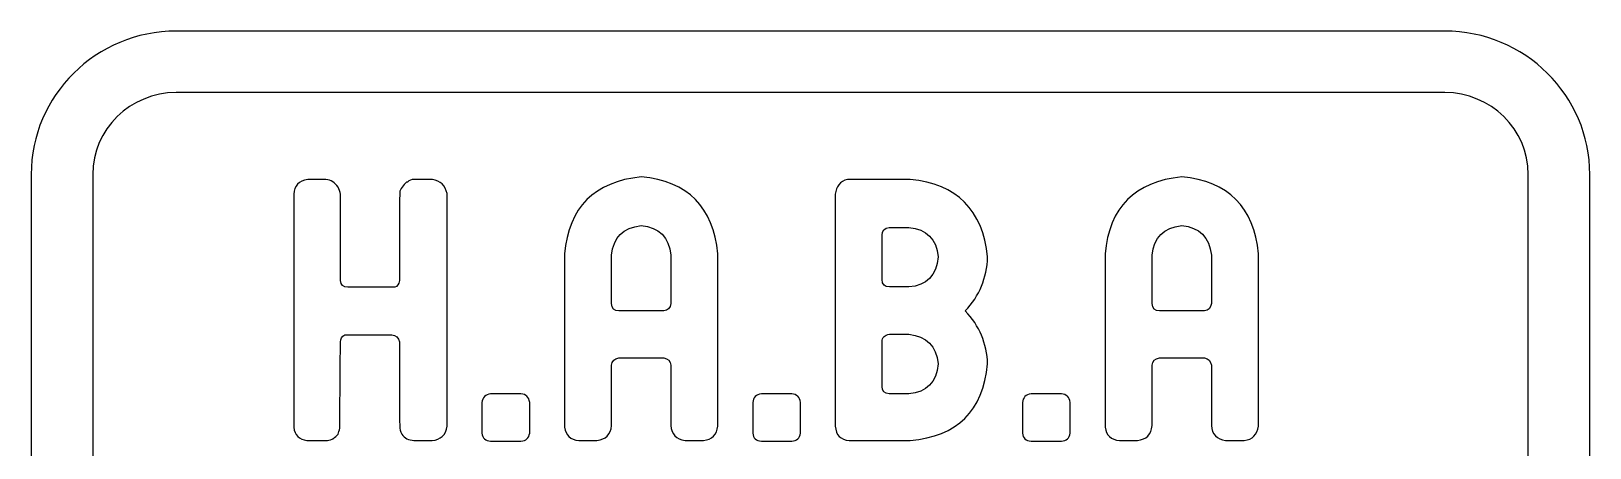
# Model space of a CAD drawing. Extents: x 39.5 to 115.5, y 148.1 to 180.9.
# Drawn here: x 39.5 to 115.5, y 160.5 to 180.9 of the extents above; entities that cross this region are included whole.
import ezdxf

# ---------------------------------------------------------------- set-up
doc = ezdxf.new("R2010")
doc.units = 0
doc.header["$MEASUREMENT"] = 0
doc.layers.add('LAYER_1', color=7, linetype='CONTINUOUS')

# ---------------------------------------------------------------- blocks, each defined once
blk = doc.blocks.new('BLOCK_2')
at = {"layer": 'LAYER_1', "color": 7}
for points, knots in [([(59.083, 173.66), (59.468, 173.592), (59.706, 173.36), (59.797, 172.964), (59.797, 172.964), (59.797, 161.608), (59.797, 161.608), (59.729, 161.177), (59.485, 160.945), (59.066, 160.911), (59.066, 160.911), (58.182, 160.911), (58.182, 160.911), (57.921, 160.922), (57.723, 161.024), (57.587, 161.217), (57.519, 161.342), (57.485, 161.478), (57.485, 161.625), (57.474, 162.985), (57.468, 164.351), (57.468, 165.722), (57.434, 165.937), (57.309, 166.05), (57.094, 166.062), (57.094, 166.062), (54.816, 166.062), (54.816, 166.062), (54.669, 165.994), (54.595, 165.881), (54.595, 165.722), (54.584, 164.373), (54.573, 163.008), (54.561, 161.625), (54.561, 161.625), (54.561, 161.506), (54.561, 161.506), (54.538, 161.393), (54.51, 161.296), (54.476, 161.217), (54.408, 161.138), (54.329, 161.064), (54.238, 160.996), (54.204, 160.996), (54.187, 160.99), (54.187, 160.979), (54.085, 160.934), (53.983, 160.911), (53.881, 160.911), (53.881, 160.911), (52.963, 160.911), (52.963, 160.911), (52.578, 160.956), (52.363, 161.172), (52.317, 161.557), (52.317, 161.557), (52.317, 172.93), (52.317, 172.93), (52.34, 173.349), (52.567, 173.592), (52.997, 173.66), (52.997, 173.66), (53.881, 173.66), (53.881, 173.66), (54.131, 173.627), (54.329, 173.502), (54.476, 173.287), (54.533, 173.173), (54.573, 173.054), (54.595, 172.93), (54.595, 172.93), (54.595, 168.714), (54.595, 168.714), (54.618, 168.498), (54.737, 168.391), (54.952, 168.391), (54.952, 168.391), (57.247, 168.391), (57.247, 168.391), (57.372, 168.436), (57.445, 168.544), (57.468, 168.714), (57.468, 170.119), (57.474, 171.524), (57.485, 172.93), (57.485, 172.93), (57.485, 173.015), (57.485, 173.015), (57.496, 173.105), (57.536, 173.196), (57.604, 173.287), (57.661, 173.366), (57.734, 173.445), (57.825, 173.525), (57.814, 173.525), (57.819, 173.525), (57.842, 173.525), (57.842, 173.525), (57.859, 173.525), (57.859, 173.525), (57.961, 173.615), (58.069, 173.66), (58.182, 173.66), (58.182, 173.66), (59.083, 173.66), (59.083, 173.66)], [0, 0, 0, 0, 1, 1, 1, 2, 2, 2, 3, 3, 3, 4, 4, 4, 5, 5, 5, 6, 6, 6, 7, 7, 7, 8, 8, 8, 9, 9, 9, 10, 10, 10, 11, 11, 11, 12, 12, 12, 13, 13, 13, 14, 14, 14, 15, 15, 15, 16, 16, 16, 17, 17, 17, 18, 18, 18, 19, 19, 19, 20, 20, 20, 21, 21, 21, 22, 22, 22, 23, 23, 23, 24, 24, 24, 25, 25, 25, 26, 26, 26, 27, 27, 27, 28, 28, 28, 29, 29, 29, 30, 30, 30, 31, 31, 31, 32, 32, 32, 33, 33, 33, 34, 34, 34, 35, 35, 35, 35]), ([(69.266, 173.78), (71.543, 173.564), (72.79, 172.312), (73.005, 170.023), (73.005, 170.023), (73.005, 161.608), (73.005, 161.608), (72.949, 161.189), (72.716, 160.956), (72.308, 160.911), (72.308, 160.911), (71.407, 160.911), (71.407, 160.911), (70.977, 160.968), (70.745, 161.211), (70.71, 161.642), (70.71, 161.642), (70.71, 164.583), (70.71, 164.583), (70.688, 164.787), (70.575, 164.906), (70.371, 164.94), (70.371, 164.94), (68.178, 164.94), (68.178, 164.94), (67.962, 164.906), (67.843, 164.787), (67.821, 164.583), (67.821, 164.583), (67.821, 161.642), (67.821, 161.642), (67.775, 161.2), (67.537, 160.956), (67.107, 160.911), (67.107, 160.911), (66.223, 160.911), (66.223, 160.911), (65.815, 160.945), (65.582, 161.16), (65.526, 161.557), (65.526, 161.557), (65.526, 170.023), (65.526, 170.023), (65.73, 172.301), (66.976, 173.553), (69.266, 173.78)], [0, 0, 0, 0, 1, 1, 1, 2, 2, 2, 3, 3, 3, 4, 4, 4, 5, 5, 5, 6, 6, 6, 7, 7, 7, 8, 8, 8, 9, 9, 9, 10, 10, 10, 11, 11, 11, 12, 12, 12, 13, 13, 13, 14, 14, 14, 15, 15, 15, 15]), ([(86.163, 169.87), (86.128, 168.85), (85.766, 167.971), (85.075, 167.235), (85.766, 166.509), (86.128, 165.648), (86.163, 164.651), (85.936, 162.35), (84.678, 161.104), (82.389, 160.911), (82.389, 160.911), (79.414, 160.911), (79.414, 160.911), (78.983, 160.945), (78.756, 161.177), (78.734, 161.608), (78.734, 161.608), (78.734, 162.373), (78.734, 162.373), (78.734, 162.373), (78.734, 172.148), (78.734, 172.148), (78.734, 172.148), (78.734, 172.93), (78.734, 172.93), (78.756, 173.315), (78.955, 173.559), (79.329, 173.66), (79.329, 173.66), (82.389, 173.66), (82.389, 173.66), (84.667, 173.434), (85.925, 172.17), (86.163, 169.87)], [0, 0, 0, 0, 1, 1, 1, 2, 2, 2, 3, 3, 3, 4, 4, 4, 5, 5, 5, 6, 6, 6, 7, 7, 7, 8, 8, 8, 9, 9, 9, 10, 10, 10, 11, 11, 11, 11]), ([(95.631, 173.78), (97.909, 173.564), (99.155, 172.312), (99.371, 170.023), (99.371, 170.023), (99.371, 161.608), (99.371, 161.608), (99.314, 161.189), (99.082, 160.956), (98.674, 160.911), (98.674, 160.911), (97.773, 160.911), (97.773, 160.911), (97.342, 160.968), (97.11, 161.211), (97.076, 161.642), (97.076, 161.642), (97.076, 164.583), (97.076, 164.583), (97.053, 164.787), (96.94, 164.906), (96.736, 164.94), (96.736, 164.94), (94.543, 164.94), (94.543, 164.94), (94.328, 164.906), (94.209, 164.787), (94.186, 164.583), (94.186, 164.583), (94.186, 161.642), (94.186, 161.642), (94.141, 161.2), (93.903, 160.956), (93.472, 160.911), (93.472, 160.911), (92.588, 160.911), (92.588, 160.911), (92.18, 160.945), (91.948, 161.16), (91.891, 161.557), (91.891, 161.557), (91.891, 170.023), (91.891, 170.023), (92.095, 172.301), (93.342, 173.553), (95.631, 173.78)], [0, 0, 0, 0, 1, 1, 1, 2, 2, 2, 3, 3, 3, 4, 4, 4, 5, 5, 5, 6, 6, 6, 7, 7, 7, 8, 8, 8, 9, 9, 9, 10, 10, 10, 11, 11, 11, 12, 12, 12, 13, 13, 13, 14, 14, 14, 15, 15, 15, 15]), ([(70.71, 167.592), (70.71, 167.592), (70.71, 169.955), (70.71, 169.955), (70.62, 170.839), (70.138, 171.32), (69.266, 171.4), (68.382, 171.309), (67.9, 170.827), (67.821, 169.955), (67.821, 169.955), (67.821, 167.592), (67.821, 167.592), (67.832, 167.354), (67.951, 167.235), (68.178, 167.235), (68.178, 167.235), (70.371, 167.235), (70.371, 167.235), (70.563, 167.257), (70.677, 167.376), (70.71, 167.592)], [0, 0, 0, 0, 1, 1, 1, 2, 2, 2, 3, 3, 3, 4, 4, 4, 5, 5, 5, 6, 6, 6, 7, 7, 7, 7]), ([(82.321, 168.408), (83.193, 168.476), (83.669, 168.963), (83.749, 169.87), (83.669, 170.754), (83.193, 171.235), (82.321, 171.315), (82.321, 171.315), (81.352, 171.315), (81.352, 171.315), (81.136, 171.281), (81.023, 171.156), (81.012, 170.941), (81.012, 170.941), (81.012, 168.765), (81.012, 168.765), (81.023, 168.527), (81.142, 168.408), (81.369, 168.408), (81.369, 168.408), (82.321, 168.408), (82.321, 168.408)], [0, 0, 0, 0, 1, 1, 1, 2, 2, 2, 3, 3, 3, 4, 4, 4, 5, 5, 5, 6, 6, 6, 7, 7, 7, 7]), ([(97.076, 167.592), (97.076, 167.592), (97.076, 169.955), (97.076, 169.955), (96.985, 170.839), (96.504, 171.32), (95.631, 171.4), (94.747, 171.309), (94.265, 170.827), (94.186, 169.955), (94.186, 169.955), (94.186, 167.592), (94.186, 167.592), (94.197, 167.354), (94.316, 167.235), (94.543, 167.235), (94.543, 167.235), (96.736, 167.235), (96.736, 167.235), (96.929, 167.257), (97.042, 167.376), (97.076, 167.592)], [0, 0, 0, 0, 1, 1, 1, 2, 2, 2, 3, 3, 3, 4, 4, 4, 5, 5, 5, 6, 6, 6, 7, 7, 7, 7]), ([(82.321, 163.189), (83.193, 163.257), (83.669, 163.744), (83.749, 164.651), (83.658, 165.524), (83.182, 166.005), (82.321, 166.096), (82.321, 166.096), (81.369, 166.096), (81.369, 166.096), (81.142, 166.073), (81.023, 165.948), (81.012, 165.722), (81.012, 165.722), (81.012, 163.546), (81.012, 163.546), (81.023, 163.319), (81.136, 163.2), (81.352, 163.189), (81.352, 163.189), (82.321, 163.189), (82.321, 163.189)], [0, 0, 0, 0, 1, 1, 1, 2, 2, 2, 3, 3, 3, 4, 4, 4, 5, 5, 5, 6, 6, 6, 7, 7, 7, 7]), ([(63.826, 161.268), (63.792, 161.03), (63.65, 160.9), (63.401, 160.877), (63.401, 160.877), (61.922, 160.877), (61.922, 160.877), (61.661, 160.9), (61.519, 161.03), (61.497, 161.268), (61.497, 161.268), (61.497, 162.764), (61.497, 162.764), (61.519, 163.013), (61.661, 163.155), (61.922, 163.189), (61.922, 163.189), (63.401, 163.189), (63.401, 163.189), (63.65, 163.166), (63.792, 163.025), (63.826, 162.764), (63.826, 162.764), (63.826, 161.268), (63.826, 161.268)], [0, 0, 0, 0, 1, 1, 1, 2, 2, 2, 3, 3, 3, 4, 4, 4, 5, 5, 5, 6, 6, 6, 7, 7, 7, 8, 8, 8, 8]), ([(77.034, 161.268), (77, 161.03), (76.858, 160.9), (76.609, 160.877), (76.609, 160.877), (75.13, 160.877), (75.13, 160.877), (74.869, 160.9), (74.728, 161.03), (74.705, 161.268), (74.705, 161.268), (74.705, 162.764), (74.705, 162.764), (74.728, 163.013), (74.869, 163.155), (75.13, 163.189), (75.13, 163.189), (76.609, 163.189), (76.609, 163.189), (76.858, 163.166), (77, 163.025), (77.034, 162.764), (77.034, 162.764), (77.034, 161.268), (77.034, 161.268)], [0, 0, 0, 0, 1, 1, 1, 2, 2, 2, 3, 3, 3, 4, 4, 4, 5, 5, 5, 6, 6, 6, 7, 7, 7, 8, 8, 8, 8]), ([(90.191, 161.268), (90.157, 161.03), (90.015, 160.9), (89.766, 160.877), (89.766, 160.877), (88.287, 160.877), (88.287, 160.877), (88.027, 160.9), (87.885, 161.03), (87.862, 161.268), (87.862, 161.268), (87.862, 162.764), (87.862, 162.764), (87.885, 163.013), (88.027, 163.155), (88.287, 163.189), (88.287, 163.189), (89.766, 163.189), (89.766, 163.189), (90.015, 163.166), (90.157, 163.025), (90.191, 162.764), (90.191, 162.764), (90.191, 161.268), (90.191, 161.268)], [0, 0, 0, 0, 1, 1, 1, 2, 2, 2, 3, 3, 3, 4, 4, 4, 5, 5, 5, 6, 6, 6, 7, 7, 7, 8, 8, 8, 8])]:
    blk.add_open_spline(points, degree=3, knots=knots, dxfattribs=at)

msp = doc.modelspace()

# ---------------------------------------------------------------- linework, layer by layer
at = {"layer": 'LAYER_1', "color": 1}
msp.add_open_spline([(46.582, 148.088), (42.682, 148.088), (39.51, 151.228), (39.51, 155.088), (39.51, 155.088), (39.51, 173.899), (39.51, 173.899), (39.51, 177.759), (42.682, 180.899), (46.582, 180.899), (46.582, 180.899), (108.464, 180.899), (108.464, 180.899), (112.364, 180.899), (115.536, 177.759), (115.536, 173.899), (115.536, 173.899), (115.536, 155.088), (115.536, 155.088), (115.536, 151.228), (112.364, 148.088), (108.464, 148.088), (108.464, 148.088), (46.582, 148.088), (46.582, 148.088)], degree=3, knots=[0, 0, 0, 0, 1, 1, 1, 2, 2, 2, 3, 3, 3, 4, 4, 4, 5, 5, 5, 6, 6, 6, 7, 7, 7, 8, 8, 8, 8], dxfattribs=at)
at = {"layer": 'LAYER_1', "color": 3}
msp.add_open_spline([(112.536, 155.088), (112.536, 152.879), (110.713, 151.088), (108.464, 151.088), (108.464, 151.088), (46.582, 151.088), (46.582, 151.088), (44.333, 151.088), (42.51, 152.879), (42.51, 155.088), (42.51, 155.088), (42.51, 173.899), (42.51, 173.899), (42.51, 176.108), (44.333, 177.899), (46.582, 177.899), (46.582, 177.899), (108.464, 177.899), (108.464, 177.899), (110.713, 177.899), (112.536, 176.108), (112.536, 173.899), (112.536, 173.899), (112.536, 155.088), (112.536, 155.088)], degree=3, knots=[0, 0, 0, 0, 1, 1, 1, 2, 2, 2, 3, 3, 3, 4, 4, 4, 5, 5, 5, 6, 6, 6, 7, 7, 7, 8, 8, 8, 8], dxfattribs=at)

# ---------------------------------------------------------------- block references
at = {"layer": 'LAYER_1'}
msp.add_blockref('BLOCK_2', (0, 0), dxfattribs=at)

doc.saveas('drawing.dxf')
